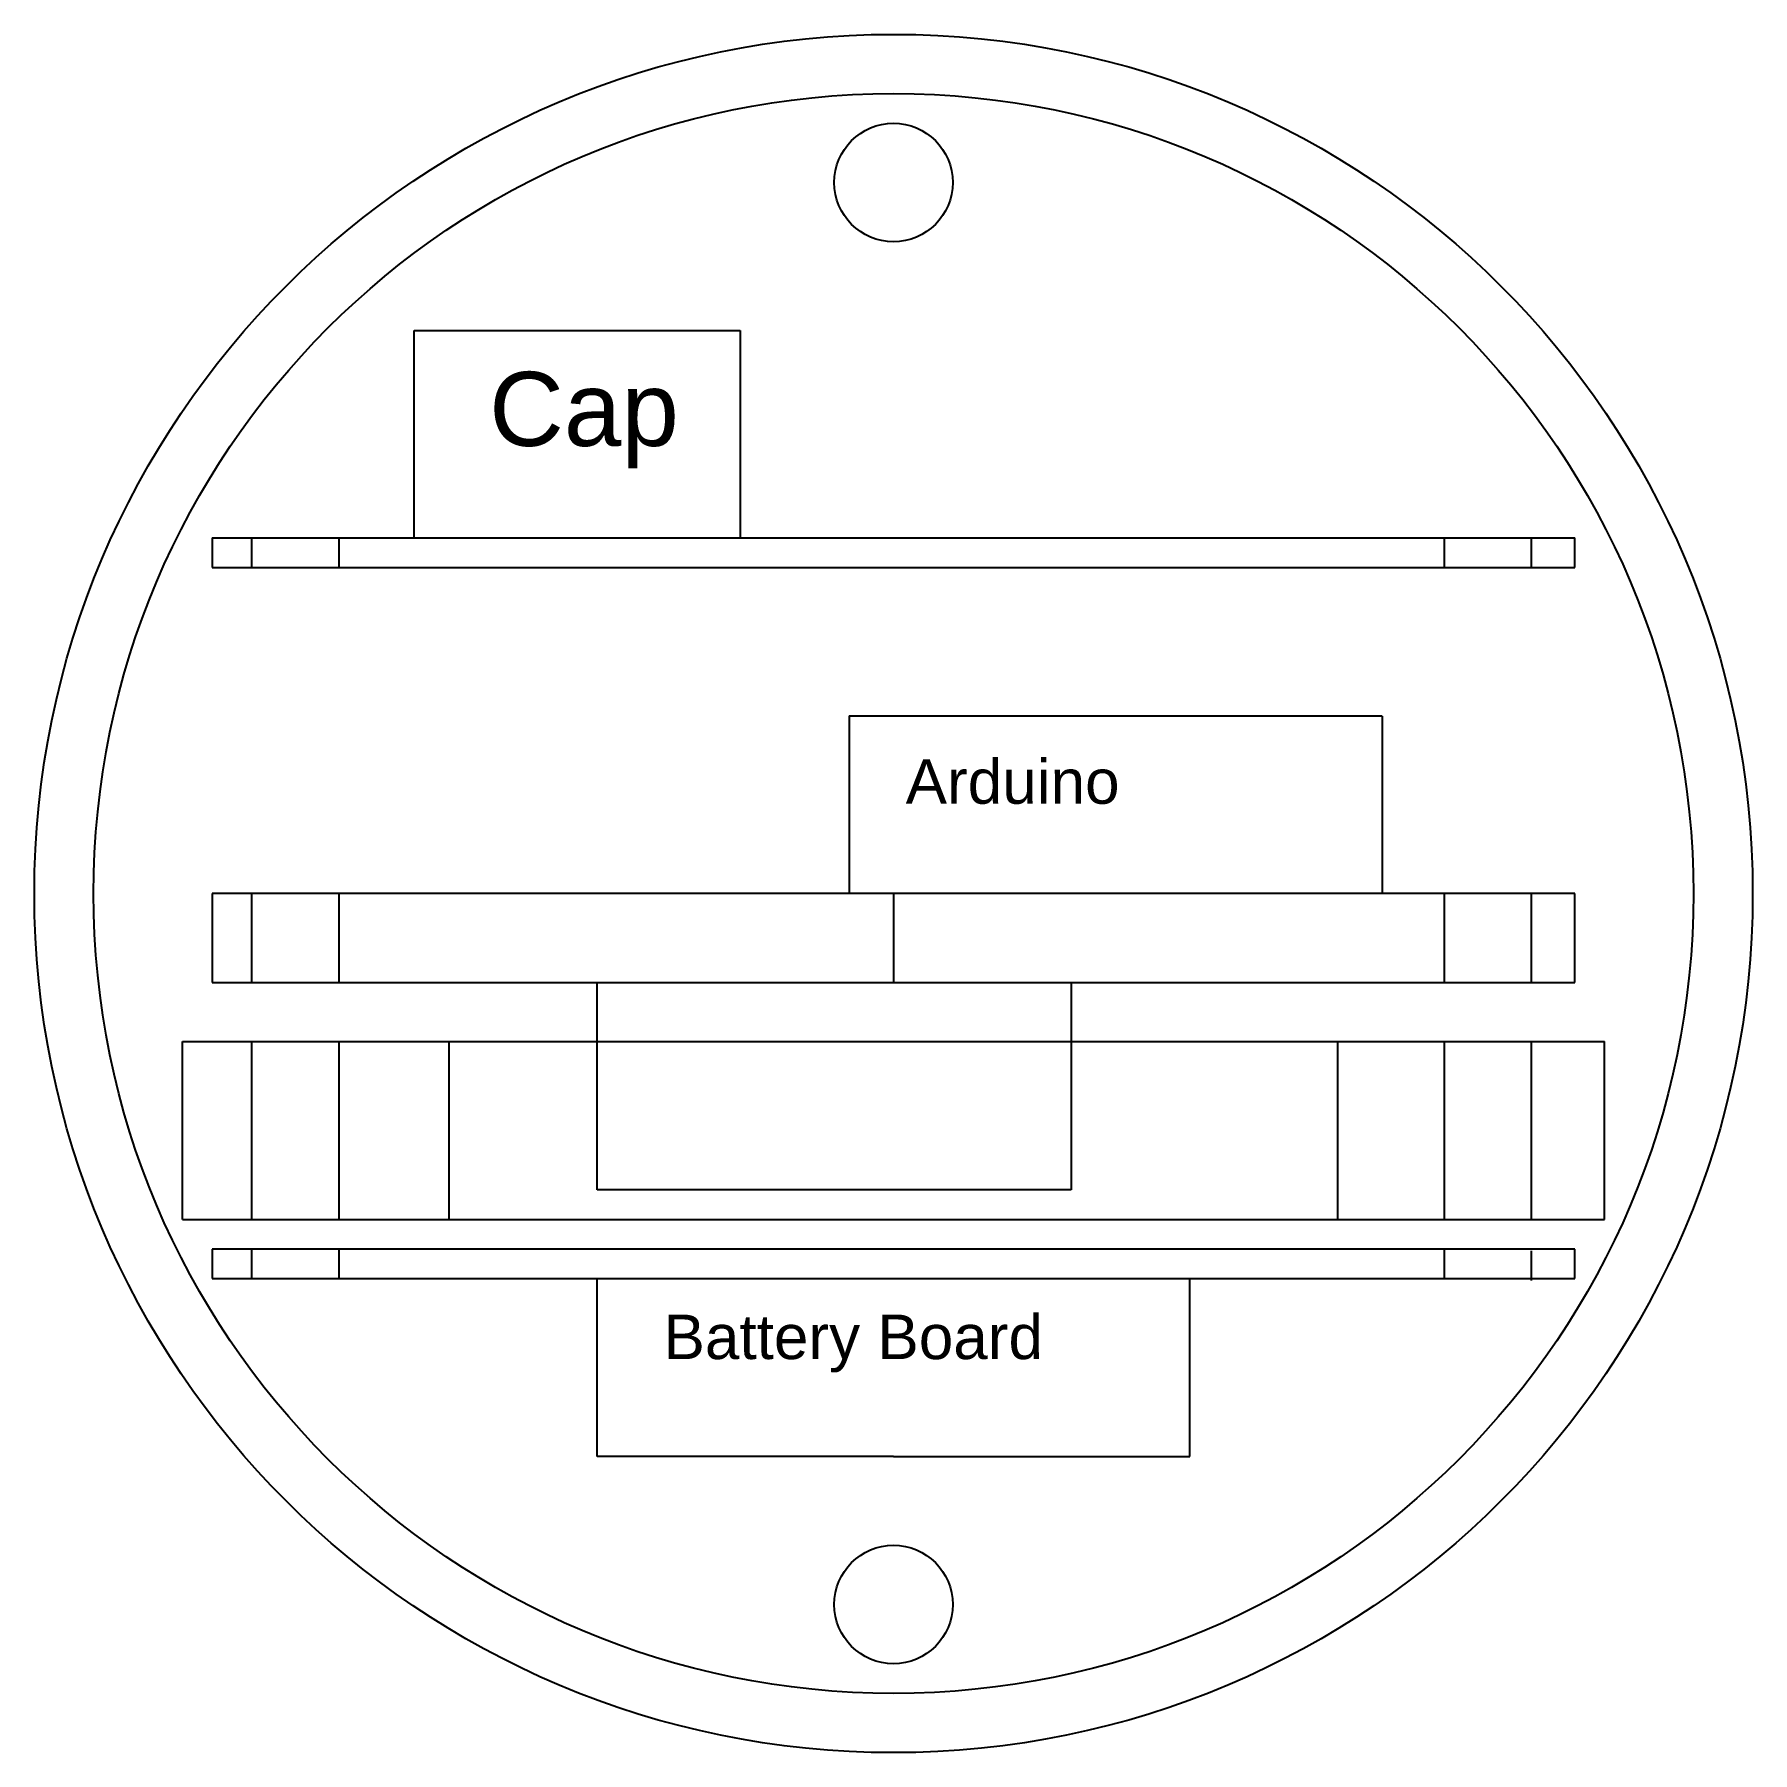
# Model space of a CAD drawing. Header units: millimetres. Extents: x 111 to 169, y 131 to 189.
import ezdxf

# ---------------------------------------------------------------- set-up
doc = ezdxf.new("R2010")
doc.units = ezdxf.units.MM
doc.layers.add('hidden', color=2, linetype='Continuous')
doc.layers.add('PCB', color=3, linetype='Continuous')
doc.styles.get("Standard").update_dxf_attribs({"font": 'arial.ttf'})

msp = doc.modelspace()

# ---------------------------------------------------------------- linework, layer by layer
for p, q in [((140, 166), (140, 166)), ((116, 149), (116, 155)), ((116, 155), (164, 155)), ((164, 149), (164, 155)), ((116, 149), (164, 149)), ((130, 141), (130, 147)), ((150, 141), (150, 147)), ((140, 141), (130, 141)), ((140, 141), (150, 141))]:
    msp.add_line(p, q)
for centre, radius in [((140, 160), 29), ((140, 160), 27), ((140, 184), 2), ((140, 136), 2)]:
    msp.add_circle(centre, radius)
at = {"layer": 'hidden'}
for p, q in [((118.344, 171), (118.344, 172)), ((121.284, 171), (121.284, 172)), ((158.594, 171), (158.594, 172)), ((161.534, 171), (161.534, 172)), ((118.344, 157), (118.344, 160)), ((121.284, 157), (121.284, 160)), ((158.594, 157), (158.594, 160)), ((161.534, 157), (161.534, 160)), ((118.344, 149), (118.344, 155)), ((121.284, 149), (121.284, 155)), ((125, 149), (125, 155)), ((155, 149), (155, 155)), ((158.594, 149), (158.594, 155)), ((161.534, 149), (161.534, 155)), ((118.344, 147), (118.344, 148)), ((121.284, 147), (121.284, 148)), ((158.594, 147), (158.594, 148)), ((161.534, 146.934), (161.534, 147.934))]:
    msp.add_line(p, q, dxfattribs=at)
at = {"layer": 'PCB'}
for p, q in [((123.824, 172), (123.824, 179)), ((123.824, 179), (134.824, 179)), ((134.824, 179), (134.824, 172)), ((117, 172), (163, 172)), ((117, 172), (117, 171)), ((163, 171), (163, 172)), ((117, 171), (163, 171)), ((138.5, 166), (138.5, 160)), ((138.5, 166), (156.5, 166)), ((156.5, 165.99), (156.5, 160)), ((163, 160), (117, 160)), ((117, 160), (117, 157)), ((140, 160), (140, 157)), ((163, 157), (163, 160)), ((117, 157), (163, 157)), ((130, 150), (130, 157)), ((146, 157), (146, 150)), ((146, 150), (130, 150)), ((163, 148), (117, 148)), ((117, 148), (117, 147)), ((163, 147), (163, 148)), ((117, 147), (163, 147))]:
    msp.add_line(p, q, dxfattribs=at)

# ---------------------------------------------------------------- texts
at = {"layer": 'PCB', "attachment_point": 1}
for s, insert, char_height, width in [('{Cap}', (126.351, 177.607), 2.5, 6.53887), ('{Arduino}', (140.41, 164.529), 1.5, 16.09022), ('{Battery Board}', (132.236, 145.784), 1.5, 18.30884)]:
    msp.add_mtext(s, dxfattribs=dict(at, insert=insert, char_height=char_height, width=width))

doc.saveas('drawing.dxf')
